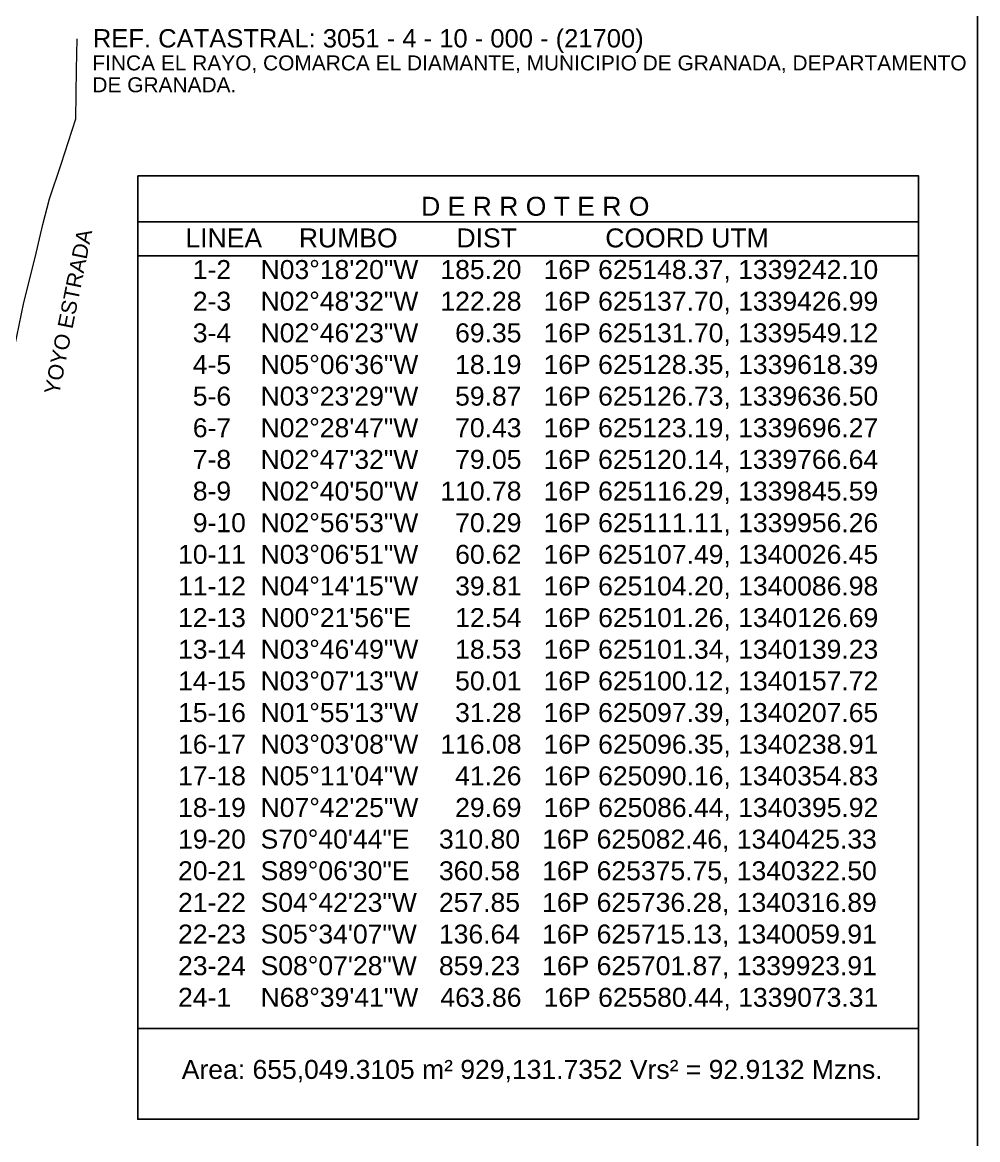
# Model space of a CAD drawing. Header units: metres. Extents: x 615852 to 645080, y 1301217 to 1325118.
# Drawn here: x 619564 to 620055, y 1314438 to 1315012 of the extents above; entities that cross this region are included whole.
import ezdxf

# ---------------------------------------------------------------- set-up
doc = ezdxf.new("R2010")
doc.units = ezdxf.units.M
for name, color, linetype in [('CAJETIN', 5, 'Continuous'), ('CIRCULO PI', 2, 'Continuous'), ('TEXTO 2', 7, 'Continuous')]:
    doc.layers.add(name, color=color, linetype=linetype)
doc.styles.add('PI', font='arial.ttf', dxfattribs={"height": 0.4})
doc.styles.get("Standard").update_dxf_attribs({"font": 'arial.ttf'})

msp = doc.modelspace()

# ---------------------------------------------------------------- linework, layer by layer
at = {"color": 7, "lineweight": 0, "elevation": 0.08081}
msp.add_lwpolyline([(619551.24826, 1314782.96137), (619555.23192, 1314816.0369), (619559.06999, 1314838.77073), (619565.10205, 1314868.01646), (619570.96898, 1314891.07549), (619574.81368, 1314908.00716), (619578.2881, 1314921.22187), (619584.33112, 1314938.9235), (619591.73399, 1314962.28128), (619592.16874, 1314987.47897), (619592.5354, 1315003.19645)], dxfattribs=at)
at = {"layer": 'CAJETIN'}
msp.add_lwpolyline([(619085.23868, 1313917.06251), (619085.23868, 1315318.81251), (620054.73868, 1315318.81251), (620054.73868, 1313917.06251)], close=True, dxfattribs=at)
at = {"layer": 'CIRCULO PI'}
for points in [[(619623.60625, 1314933.02682), (620024.30997, 1314933.02682), (620024.30997, 1314448.72736), (619623.60625, 1314448.72736)], [(619623.60625, 1314933.02682), (620024.30997, 1314933.02682), (620024.30997, 1314891.90931), (619623.60625, 1314891.90931)], [(619623.60625, 1314933.02682), (620024.30997, 1314933.02682), (620024.30997, 1314909.32183), (619623.60625, 1314909.32183)], [(619623.60625, 1314448.72736), (620024.30997, 1314448.72736), (620024.30997, 1314495.31141), (619623.60625, 1314495.31141)]]:
    msp.add_lwpolyline(points, close=True, dxfattribs=at)

# ---------------------------------------------------------------- texts
at = {"color": 2, "lineweight": 0, "char_height": 9.7431338, "attachment_point": 1}
for s, insert, width in [('                                 {\\C7; D E R R O T E R O\\P  LINEA     RUMBO        DIST            COORD UTM \\P   1-2    N03°18\'20"W   185.20   16P 625148.37, 1339242.10\\P   2-3    N02°48\'32"W   122.28   16P 625137.70, 1339426.99\\P   3-4    N02°46\'23"W     69.35   16P 625131.70, 1339549.12\\P   4-5    N05°06\'36"W     18.19   16P 625128.35, 1339618.39\\P   5-6    N03°23\'29"W     59.87   16P 625126.73, 1339636.50\\P   6-7    N02°28\'47"W     70.43   16P 625123.19, 1339696.27\\P   7-8    N02°47\'32"W     79.05   16P 625120.14, 1339766.64\\P   8-9    N02°40\'50"W   110.78   16P 625116.29, 1339845.59\\P   9-10  N02°56\'53"W     70.29   16P 625111.11, 1339956.26\\P 10-11  N03°06\'51"W     60.62   16P 625107.49, 1340026.45\\P 11-12  N04°14\'15"W     39.81   16P 625104.20, 1340086.98\\P 12-13  N00°21\'56"E      12.54   16P 625101.26, 1340126.69\\P 13-14  N03°46\'49"W     18.53   16P 625101.34, 1340139.23\\P 14-15  N03°07\'13"W     50.01   16P 625100.12, 1340157.72\\P 15-16  N01°55\'13"W     31.28   16P 625097.39, 1340207.65\\P 16-17  N03°03\'08"W   116.08   16P 625096.35, 1340238.91\\P 17-18  N05°11\'04"W     41.26   16P 625090.16, 1340354.83\\P 18-19  N07°42\'25"W     29.69   16P 625086.44, 1340395.92\\P 19-20  S70°40\'44"E    310.80   16P 625082.46, 1340425.33\\P 20-21  S89°06\'30"E    360.58   16P 625375.75, 1340322.50\\P 21-22  S04°42\'23"W   257.85   16P 625736.28, 1340316.89\\P 22-23  S05°34\'07"W   136.64   16P 625715.13, 1340059.91\\P 23-24  S08°07\'28"W   859.23   16P 625701.87, 1339923.91\\P 24-1    N68°39\'41"W   463.86   16P 625580.44, 1339073.31}', (619640.49834, 1314922.20684), 416.9012464), ('Area: 655,049.3105 m² 929,131.7352 Vrs² = 92.9132 Mzns.', (619646.17648, 1314479.16214), 402.7533038)]:
    msp.add_mtext(s, dxfattribs=dict(at, insert=insert, width=width))
at = {"layer": 'TEXTO 2', "style": 'PI'}
for s, height, p in [('REF. CATASTRAL: 3051 - 4 - 10 - 000 - (21700)', 9.386752, (619600.55522, 1314998.85657)), ('FINCA EL RAYO, COMARCA EL DIAMANTE, MUNICIPIO DE GRANADA, DEPARTAMENTO ', 7.6788942, (619600.29074, 1314987.08554)), ('DE GRANADA.', 7.6788942, (619600.29074, 1314975.85032))]:
    msp.add_text(s, height=height, dxfattribs=at).set_placement(p)
msp.add_text('YOYO ESTRADA', height=7.8222933, rotation=78.55120408, dxfattribs=at).set_placement((619583.14259, 1314820.12741))

doc.saveas('drawing.dxf')
